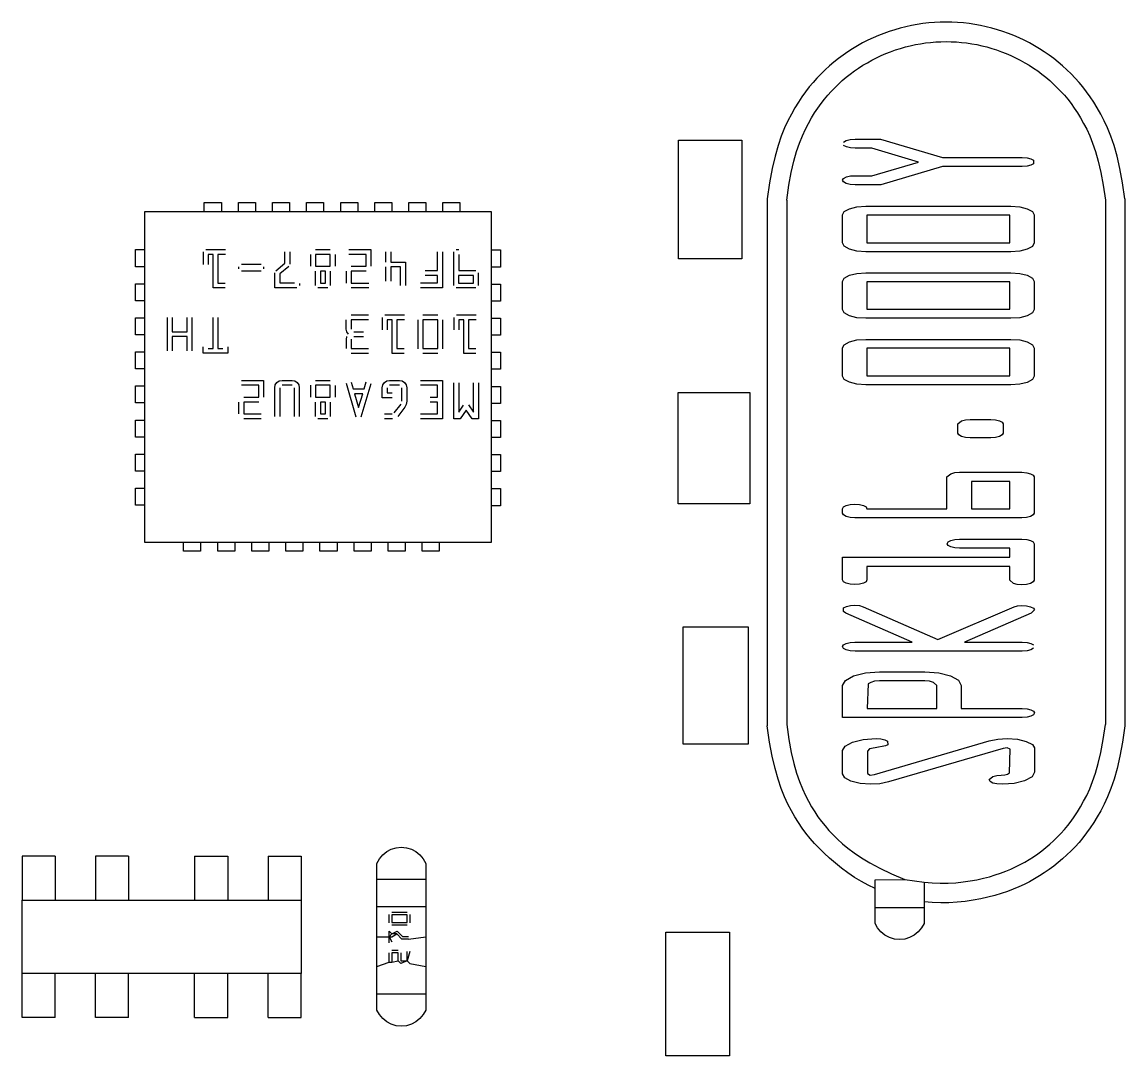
# Model space of a CAD drawing. Header units: millimetres. Extents: x 17.2 to 70.5, y -0.8 to 78.5.
# Drawn here: x 31.81 to 46.14, y 16.41 to 29.85 of the extents above; entities that cross this region are included whole.
import ezdxf

# ---------------------------------------------------------------- set-up
doc = ezdxf.new("R2010")
doc.units = ezdxf.units.MM
doc.layers.add('Edges', color=7, linetype='Continuous')

# ---------------------------------------------------------------- blocks, each defined once
blk = doc.blocks.new('Arduino Uno pl')
at = {"layer": 'Edges'}
for p, q in [((-8.087, -4.496), (-8.087, -2.951)), ((-8.087, -2.951), (-7.262, -2.951)), ((-7.262, -2.951), (-7.262, -4.496)), ((-5.942, -2.978), (-5.909, -2.958)), ((-5.909, -2.958), (-5.857, -2.945)), ((-5.857, -2.945), (-5.791, -2.941)), ((-5.791, -2.941), (-5.461, -2.941)), ((-5.461, -2.941), (-4.656, -3.177)), ((-5.905, -3.041), (-5.941, -3.022)), ((-5.853, -3.054), (-5.905, -3.041)), ((-5.792, -3.058), (-5.853, -3.054)), ((-5.573, -3.058), (-5.792, -3.058)), ((-4.966, -3.237), (-5.573, -3.058)), ((-5.573, -3.414), (-4.966, -3.237)), ((-4.655, -3.296), (-5.458, -3.533)), ((-4.656, -3.177), (-3.618, -3.177)), ((-3.618, -3.296), (-4.655, -3.296)), ((-3.618, -3.177), (-3.557, -3.181)), ((-3.557, -3.292), (-3.618, -3.296)), ((-3.557, -3.181), (-3.506, -3.195)), ((-3.506, -3.279), (-3.557, -3.292)), ((-3.506, -3.195), (-3.472, -3.214)), ((-3.472, -3.259), (-3.506, -3.279)), ((-3.472, -3.214), (-3.472, -3.259)), ((-5.941, -3.451), (-5.905, -3.431)), ((-5.905, -3.431), (-5.852, -3.418)), ((-5.852, -3.418), (-5.79, -3.414)), ((-5.79, -3.414), (-5.573, -3.414)), ((-5.953, -3.474), (-5.941, -3.451)), ((-5.941, -3.496), (-5.953, -3.474)), ((-5.906, -3.515), (-5.941, -3.496)), ((-5.854, -3.528), (-5.906, -3.515)), ((-5.791, -3.533), (-5.854, -3.528)), ((-5.458, -3.533), (-5.791, -3.533)), ((-6.934, -3.716), (-6.934, -10.566)), ((-2.284, -3.716), (-2.284, -10.566)), ((-14.25, -3.882), (-14.25, -3.764)), ((-14.25, -3.764), (-14.028, -3.764)), ((-14.028, -3.764), (-14.028, -3.882)), ((-13.807, -3.882), (-13.807, -3.764)), ((-13.807, -3.764), (-13.585, -3.764)), ((-13.585, -3.764), (-13.585, -3.882)), ((-13.364, -3.882), (-13.364, -3.764)), ((-13.364, -3.764), (-13.142, -3.764)), ((-13.142, -3.764), (-13.142, -3.882)), ((-12.921, -3.882), (-12.921, -3.764)), ((-12.921, -3.764), (-12.699, -3.764)), ((-12.699, -3.764), (-12.699, -3.882)), ((-12.477, -3.882), (-12.477, -3.764)), ((-12.477, -3.764), (-12.256, -3.764)), ((-12.256, -3.764), (-12.256, -3.882)), ((-12.034, -3.882), (-12.034, -3.764)), ((-12.034, -3.764), (-11.813, -3.764)), ((-11.813, -3.764), (-11.813, -3.882)), ((-11.591, -3.882), (-11.591, -3.764)), ((-11.591, -3.764), (-11.37, -3.764)), ((-11.37, -3.764), (-11.37, -3.882)), ((-11.148, -3.882), (-11.148, -3.764)), ((-11.148, -3.764), (-10.927, -3.764)), ((-10.927, -3.764), (-10.927, -3.882)), ((-6.68, -3.733), (-6.68, -10.549)), ((-5.934, -3.88), (-5.866, -3.844)), ((-5.866, -3.844), (-5.768, -3.819)), ((-5.768, -3.819), (-5.653, -3.81)), ((-5.653, -3.81), (-3.768, -3.81)), ((-3.768, -3.81), (-3.651, -3.819)), ((-3.651, -3.819), (-3.553, -3.844)), ((-3.553, -3.844), (-3.486, -3.88)), ((-2.538, -3.733), (-2.538, -10.549)), ((-14.25, -3.882), (-15.029, -3.882)), ((-15.029, -3.882), (-15.029, -4.375)), ((-14.028, -3.882), (-14.25, -3.882)), ((-13.807, -3.882), (-14.028, -3.882)), ((-13.585, -3.882), (-13.807, -3.882)), ((-13.364, -3.882), (-13.585, -3.882)), ((-13.142, -3.882), (-13.364, -3.882)), ((-12.921, -3.882), (-13.142, -3.882)), ((-12.699, -3.882), (-12.921, -3.882)), ((-12.477, -3.882), (-12.699, -3.882)), ((-12.256, -3.882), (-12.477, -3.882)), ((-12.034, -3.882), (-12.256, -3.882)), ((-11.813, -3.882), (-12.034, -3.882)), ((-11.591, -3.882), (-11.813, -3.882)), ((-11.37, -3.882), (-11.591, -3.882)), ((-11.148, -3.882), (-11.37, -3.882)), ((-10.927, -3.882), (-11.148, -3.882)), ((-10.518, -3.882), (-10.927, -3.882)), ((-10.518, -4.38), (-10.518, -3.882)), ((-5.956, -3.922), (-5.934, -3.88)), ((-5.956, -4.289), (-5.956, -3.922)), ((-3.779, -3.927), (-5.638, -3.927)), ((-5.638, -3.927), (-5.638, -4.285)), ((-3.779, -4.285), (-3.779, -3.927)), ((-3.486, -3.88), (-3.464, -3.924)), ((-3.464, -3.924), (-3.464, -4.289)), ((-5.934, -4.332), (-5.956, -4.289)), ((-5.638, -4.285), (-3.779, -4.285)), ((-3.464, -4.289), (-3.486, -4.333)), ((-15.146, -4.597), (-15.146, -4.375)), ((-15.146, -4.375), (-15.029, -4.375)), ((-15.029, -4.375), (-15.029, -4.597)), ((-14.262, -4.569), (-14.262, -4.405)), ((-14.23, -4.374), (-13.975, -4.374)), ((-14.136, -4.437), (-14.199, -4.437)), ((-14.199, -4.437), (-14.199, -4.569)), ((-14.136, -4.873), (-14.136, -4.437)), ((-13.975, -4.437), (-14.072, -4.437)), ((-14.072, -4.437), (-14.072, -4.81)), ((-13.204, -4.553), (-13.204, -4.406)), ((-13.14, -4.405), (-13.14, -4.565)), ((-12.867, -4.592), (-12.867, -4.437)), ((-12.803, -4.374), (-12.612, -4.374)), ((-12.612, -4.437), (-12.803, -4.437)), ((-12.803, -4.437), (-12.803, -4.592)), ((-12.612, -4.592), (-12.612, -4.437)), ((-12.548, -4.438), (-12.548, -4.592)), ((-12.371, -4.374), (-12.084, -4.374)), ((-12.147, -4.437), (-12.371, -4.437)), ((-12.147, -4.592), (-12.147, -4.437)), ((-12.084, -4.374), (-12.084, -4.592)), ((-11.889, -4.538), (-11.889, -4.405)), ((-11.826, -4.405), (-11.826, -4.537)), ((-11.217, -4.647), (-11.217, -4.405)), ((-11.154, -4.405), (-11.154, -4.873)), ((-11.007, -4.842), (-11.007, -4.406)), ((-10.975, -4.375), (-10.943, -4.375)), ((-10.943, -4.438), (-10.943, -4.647)), ((-10.518, -4.602), (-10.518, -4.38)), ((-10.518, -4.38), (-10.401, -4.38)), ((-10.401, -4.38), (-10.401, -4.602)), ((-5.866, -4.369), (-5.934, -4.332)), ((-5.768, -4.394), (-5.866, -4.369)), ((-5.653, -4.402), (-5.768, -4.394)), ((-3.768, -4.402), (-5.653, -4.402)), ((-3.651, -4.394), (-3.768, -4.402)), ((-3.553, -4.369), (-3.651, -4.394)), ((-3.486, -4.333), (-3.553, -4.369)), ((-13.767, -4.565), (-13.512, -4.565)), ((-13.32, -4.653), (-13.204, -4.553)), ((-11.826, -4.537), (-11.635, -4.537)), ((-11.635, -4.537), (-11.635, -4.841)), ((-7.262, -4.496), (-8.087, -4.496)), ((-15.029, -4.597), (-15.146, -4.597)), ((-15.029, -4.597), (-15.029, -4.819)), ((-13.799, -4.625), (-13.799, -4.597)), ((-13.512, -4.657), (-13.767, -4.657)), ((-13.481, -4.597), (-13.481, -4.625)), ((-13.332, -4.872), (-13.332, -4.678)), ((-13.151, -4.593), (-13.268, -4.692)), ((-13.268, -4.692), (-13.268, -4.809)), ((-12.803, -4.592), (-12.612, -4.592)), ((-12.803, -4.841), (-12.803, -4.655)), ((-12.675, -4.655), (-12.74, -4.655)), ((-12.74, -4.655), (-12.74, -4.81)), ((-12.675, -4.81), (-12.675, -4.655)), ((-12.612, -4.655), (-12.612, -4.841)), ((-12.403, -4.81), (-12.403, -4.656)), ((-12.339, -4.592), (-12.147, -4.592)), ((-12.147, -4.656), (-12.339, -4.656)), ((-12.339, -4.656), (-12.339, -4.81)), ((-11.889, -4.786), (-11.889, -4.601)), ((-11.699, -4.601), (-11.826, -4.601)), ((-11.826, -4.601), (-11.826, -4.786)), ((-11.699, -4.841), (-11.699, -4.601)), ((-11.377, -4.647), (-11.217, -4.647)), ((-11.217, -4.71), (-11.377, -4.71)), ((-11.217, -4.809), (-11.217, -4.71)), ((-10.944, -4.711), (-10.944, -4.81)), ((-10.752, -4.711), (-10.944, -4.711)), ((-10.943, -4.647), (-10.721, -4.647)), ((-10.752, -4.81), (-10.752, -4.711)), ((-10.689, -4.678), (-10.689, -4.842)), ((-10.518, -4.824), (-10.518, -4.602)), ((-10.401, -4.602), (-10.518, -4.602)), ((-5.934, -4.746), (-5.866, -4.709)), ((-5.866, -4.709), (-5.768, -4.684)), ((-5.768, -4.684), (-5.653, -4.676)), ((-5.653, -4.676), (-3.768, -4.676)), ((-3.768, -4.676), (-3.651, -4.684)), ((-3.651, -4.684), (-3.553, -4.709)), ((-3.553, -4.709), (-3.486, -4.746)), ((-15.146, -5.04), (-15.146, -4.819)), ((-15.146, -4.819), (-15.029, -4.819)), ((-15.029, -4.819), (-15.029, -5.04)), ((-13.977, -4.873), (-14.136, -4.873)), ((-14.072, -4.81), (-13.977, -4.81)), ((-13.045, -4.872), (-13.332, -4.872)), ((-13.268, -4.809), (-13.077, -4.809)), ((-13.014, -4.814), (-13.014, -4.841)), ((-12.643, -4.873), (-12.772, -4.873)), ((-12.74, -4.81), (-12.675, -4.81)), ((-12.339, -4.81), (-12.113, -4.81)), ((-12.113, -4.873), (-12.339, -4.873)), ((-11.44, -4.809), (-11.217, -4.809)), ((-11.154, -4.873), (-11.44, -4.873)), ((-10.944, -4.81), (-10.752, -4.81)), ((-10.518, -5.045), (-10.518, -4.824)), ((-10.518, -4.824), (-10.401, -4.824)), ((-10.401, -4.824), (-10.401, -5.045)), ((-5.956, -4.788), (-5.934, -4.746)), ((-5.956, -5.155), (-5.956, -4.788)), ((-3.779, -4.792), (-5.638, -4.792)), ((-5.638, -4.792), (-5.638, -5.15)), ((-3.779, -5.15), (-3.779, -4.792)), ((-3.486, -4.746), (-3.464, -4.789)), ((-3.464, -4.789), (-3.464, -5.155)), ((-10.721, -4.874), (-10.975, -4.874)), ((-15.029, -5.04), (-15.146, -5.04)), ((-15.029, -5.04), (-15.029, -5.262)), ((-10.518, -5.267), (-10.518, -5.045)), ((-10.401, -5.045), (-10.518, -5.045)), ((-5.934, -5.198), (-5.956, -5.155)), ((-5.638, -5.15), (-3.779, -5.15)), ((-3.464, -5.155), (-3.486, -5.199)), ((-15.146, -5.483), (-15.146, -5.262)), ((-15.146, -5.262), (-15.029, -5.262)), ((-15.029, -5.262), (-15.029, -5.483)), ((-14.729, -5.692), (-14.729, -5.256)), ((-14.666, -5.256), (-14.666, -5.443)), ((-14.474, -5.443), (-14.474, -5.256)), ((-14.41, -5.256), (-14.41, -5.692)), ((-14.136, -5.66), (-14.136, -5.256)), ((-14.072, -5.256), (-14.072, -5.66)), ((-12.404, -5.411), (-12.404, -5.288)), ((-12.34, -5.225), (-12.116, -5.225)), ((-12.116, -5.288), (-12.339, -5.288)), ((-12.339, -5.288), (-12.339, -5.411)), ((-11.935, -5.42), (-11.935, -5.256)), ((-11.904, -5.225), (-11.648, -5.225)), ((-11.809, -5.288), (-11.872, -5.288)), ((-11.872, -5.288), (-11.872, -5.42)), ((-11.809, -5.724), (-11.809, -5.288)), ((-11.648, -5.288), (-11.746, -5.288)), ((-11.746, -5.288), (-11.746, -5.661)), ((-11.47, -5.664), (-11.47, -5.286)), ((-11.41, -5.225), (-11.213, -5.225)), ((-11.408, -5.288), (-11.408, -5.661)), ((-11.215, -5.288), (-11.408, -5.288)), ((-11.215, -5.661), (-11.215, -5.288)), ((-11.152, -5.286), (-11.152, -5.664)), ((-11.004, -5.42), (-11.004, -5.256)), ((-10.973, -5.225), (-10.718, -5.225)), ((-10.878, -5.288), (-10.941, -5.288)), ((-10.941, -5.288), (-10.941, -5.42)), ((-10.878, -5.724), (-10.878, -5.288)), ((-10.718, -5.288), (-10.815, -5.288)), ((-10.815, -5.288), (-10.815, -5.661)), ((-10.518, -5.488), (-10.518, -5.267)), ((-10.518, -5.267), (-10.401, -5.267)), ((-10.401, -5.267), (-10.401, -5.488)), ((-5.866, -5.234), (-5.934, -5.198)), ((-5.768, -5.26), (-5.866, -5.234)), ((-5.653, -5.268), (-5.768, -5.26)), ((-3.768, -5.268), (-5.653, -5.268)), ((-3.651, -5.26), (-3.768, -5.268)), ((-3.553, -5.235), (-3.651, -5.26)), ((-3.486, -5.199), (-3.553, -5.235)), ((-14.666, -5.443), (-14.474, -5.443)), ((-12.397, -5.445), (-12.404, -5.411)), ((-12.377, -5.475), (-12.397, -5.445)), ((-12.307, -5.444), (-12.18, -5.444)), ((-15.029, -5.483), (-15.146, -5.483)), ((-15.029, -5.483), (-15.029, -5.705)), ((-14.473, -5.506), (-14.666, -5.506)), ((-14.666, -5.506), (-14.666, -5.692)), ((-14.473, -5.692), (-14.473, -5.506)), ((-12.403, -5.542), (-12.396, -5.505)), ((-12.403, -5.661), (-12.403, -5.542)), ((-12.34, -5.539), (-12.34, -5.661)), ((-12.18, -5.507), (-12.308, -5.507)), ((-10.518, -5.71), (-10.518, -5.488)), ((-10.401, -5.488), (-10.518, -5.488)), ((-5.934, -5.611), (-5.866, -5.575)), ((-5.866, -5.575), (-5.768, -5.55)), ((-5.768, -5.55), (-5.653, -5.542)), ((-5.653, -5.542), (-3.768, -5.542)), ((-3.768, -5.542), (-3.651, -5.55)), ((-3.651, -5.55), (-3.553, -5.575)), ((-3.553, -5.575), (-3.486, -5.612)), ((-15.146, -5.926), (-15.146, -5.705)), ((-15.146, -5.705), (-15.029, -5.705)), ((-15.029, -5.705), (-15.029, -5.926)), ((-14.264, -5.723), (-14.264, -5.637)), ((-13.945, -5.723), (-14.264, -5.723)), ((-14.2, -5.66), (-14.136, -5.66)), ((-14.072, -5.66), (-14.008, -5.66)), ((-13.945, -5.638), (-13.945, -5.723)), ((-12.34, -5.661), (-12.114, -5.661)), ((-12.114, -5.724), (-12.34, -5.724)), ((-11.65, -5.724), (-11.809, -5.724)), ((-11.746, -5.661), (-11.65, -5.661)), ((-11.213, -5.725), (-11.41, -5.725)), ((-11.408, -5.661), (-11.215, -5.661)), ((-10.719, -5.724), (-10.878, -5.724)), ((-10.815, -5.661), (-10.719, -5.661)), ((-10.518, -5.931), (-10.518, -5.71)), ((-10.518, -5.71), (-10.401, -5.71)), ((-10.401, -5.71), (-10.401, -5.931)), ((-5.956, -5.654), (-5.934, -5.611)), ((-5.956, -6.02), (-5.956, -5.654)), ((-3.779, -5.658), (-5.638, -5.658)), ((-5.638, -5.658), (-5.638, -6.016)), ((-3.779, -6.016), (-3.779, -5.658)), ((-3.486, -5.612), (-3.464, -5.655)), ((-3.464, -5.655), (-3.464, -6.02)), ((-15.029, -5.926), (-15.146, -5.926)), ((-15.029, -5.926), (-15.029, -6.148)), ((-10.518, -6.153), (-10.518, -5.931)), ((-10.401, -5.931), (-10.518, -5.931)), ((-5.934, -6.063), (-5.956, -6.02)), ((-5.638, -6.016), (-3.779, -6.016)), ((-3.464, -6.02), (-3.486, -6.064)), ((-15.146, -6.369), (-15.146, -6.148)), ((-15.146, -6.148), (-15.029, -6.148)), ((-15.029, -6.148), (-15.029, -6.369)), ((-13.767, -6.076), (-13.48, -6.076)), ((-13.543, -6.139), (-13.767, -6.139)), ((-13.543, -6.294), (-13.543, -6.139)), ((-13.48, -6.076), (-13.48, -6.294)), ((-13.334, -6.171), (-13.327, -6.134)), ((-13.327, -6.134), (-13.306, -6.103)), ((-13.306, -6.103), (-13.275, -6.082)), ((-13.275, -6.082), (-13.239, -6.075)), ((-13.239, -6.075), (-13.109, -6.075)), ((-13.109, -6.139), (-13.239, -6.139)), ((-13.109, -6.075), (-13.073, -6.082)), ((-13.073, -6.082), (-13.042, -6.103)), ((-13.042, -6.103), (-13.021, -6.134)), ((-13.021, -6.134), (-13.015, -6.17)), ((-12.867, -6.294), (-12.867, -6.139)), ((-12.803, -6.076), (-12.612, -6.076)), ((-12.612, -6.139), (-12.803, -6.139)), ((-12.803, -6.139), (-12.803, -6.294)), ((-12.612, -6.294), (-12.612, -6.139)), ((-12.548, -6.14), (-12.548, -6.294)), ((-12.275, -6.555), (-12.401, -6.116)), ((-12.341, -6.098), (-12.316, -6.184)), ((-12.086, -6.119), (-12.214, -6.552)), ((-12.172, -6.184), (-12.144, -6.092)), ((-11.937, -6.17), (-11.93, -6.134)), ((-11.93, -6.134), (-11.909, -6.103)), ((-11.909, -6.103), (-11.878, -6.082)), ((-11.878, -6.082), (-11.842, -6.075)), ((-11.842, -6.075), (-11.713, -6.075)), ((-11.713, -6.138), (-11.842, -6.138)), ((-11.713, -6.075), (-11.677, -6.082)), ((-11.677, -6.082), (-11.646, -6.103)), ((-11.646, -6.103), (-11.625, -6.134)), ((-11.625, -6.134), (-11.618, -6.17)), ((-11.217, -6.138), (-11.441, -6.138)), ((-11.44, -6.075), (-11.154, -6.075)), ((-11.217, -6.293), (-11.217, -6.138)), ((-11.154, -6.075), (-11.154, -6.575)), ((-11.007, -6.575), (-11.007, -6.107)), ((-10.943, -6.107), (-10.943, -6.487)), ((-10.75, -6.488), (-10.75, -6.107)), ((-10.687, -6.107), (-10.687, -6.575)), ((-10.518, -6.374), (-10.518, -6.153)), ((-10.518, -6.153), (-10.401, -6.153)), ((-10.401, -6.153), (-10.401, -6.374)), ((-5.866, -6.1), (-5.934, -6.063)), ((-5.768, -6.125), (-5.866, -6.1)), ((-5.653, -6.134), (-5.768, -6.125)), ((-3.768, -6.134), (-5.653, -6.134)), ((-3.651, -6.125), (-3.768, -6.134)), ((-3.553, -6.101), (-3.651, -6.125)), ((-3.486, -6.064), (-3.553, -6.101)), ((-13.735, -6.294), (-13.543, -6.294)), ((-13.334, -6.543), (-13.334, -6.171)), ((-13.27, -6.17), (-13.27, -6.543)), ((-13.078, -6.543), (-13.078, -6.17)), ((-13.015, -6.17), (-13.015, -6.543)), ((-12.803, -6.294), (-12.612, -6.294)), ((-12.316, -6.184), (-12.172, -6.184)), ((-12.191, -6.248), (-12.298, -6.248)), ((-12.298, -6.248), (-12.245, -6.429)), ((-12.245, -6.429), (-12.191, -6.248)), ((-11.937, -6.302), (-11.937, -6.17)), ((-11.808, -6.302), (-11.937, -6.302)), ((-11.873, -6.17), (-11.873, -6.238)), ((-11.873, -6.238), (-11.808, -6.238)), ((-11.682, -6.346), (-11.682, -6.171)), ((-11.618, -6.17), (-11.618, -6.345)), ((-11.313, -6.293), (-11.217, -6.293)), ((-8.091, -7.678), (-8.091, -6.233)), ((-8.091, -6.233), (-7.159, -6.233)), ((-7.159, -6.233), (-7.159, -7.678)), ((-15.029, -6.369), (-15.146, -6.369)), ((-15.029, -6.369), (-15.029, -6.591)), ((-13.799, -6.512), (-13.799, -6.358)), ((-13.543, -6.358), (-13.735, -6.358)), ((-13.735, -6.358), (-13.735, -6.512)), ((-12.803, -6.543), (-12.803, -6.357)), ((-12.675, -6.357), (-12.74, -6.357)), ((-12.74, -6.357), (-12.74, -6.512)), ((-12.675, -6.512), (-12.675, -6.357)), ((-12.612, -6.357), (-12.612, -6.543)), ((-11.781, -6.497), (-11.693, -6.383)), ((-11.643, -6.424), (-11.736, -6.543)), ((-11.624, -6.388), (-11.643, -6.424)), ((-11.618, -6.345), (-11.624, -6.388)), ((-11.217, -6.357), (-11.313, -6.357)), ((-11.217, -6.511), (-11.217, -6.357)), ((-10.943, -6.487), (-10.879, -6.396)), ((-10.815, -6.395), (-10.75, -6.488)), ((-10.518, -6.596), (-10.518, -6.374)), ((-10.401, -6.374), (-10.518, -6.374)), ((-15.146, -6.813), (-15.146, -6.591)), ((-15.146, -6.591), (-15.029, -6.591)), ((-15.029, -6.591), (-15.029, -6.813)), ((-13.735, -6.512), (-13.509, -6.512)), ((-13.509, -6.575), (-13.735, -6.575)), ((-12.643, -6.575), (-12.772, -6.575)), ((-12.74, -6.512), (-12.675, -6.512)), ((-11.907, -6.511), (-11.807, -6.511)), ((-11.802, -6.575), (-11.907, -6.575)), ((-11.44, -6.511), (-11.217, -6.511)), ((-11.154, -6.575), (-11.44, -6.575)), ((-10.926, -6.575), (-11.007, -6.575)), ((-10.846, -6.462), (-10.926, -6.575)), ((-10.769, -6.575), (-10.846, -6.462)), ((-10.687, -6.575), (-10.769, -6.575)), ((-4.408, -6.601), (-4.357, -6.588)), ((-4.357, -6.588), (-4.297, -6.584)), ((-4.297, -6.584), (-4.028, -6.584)), ((-4.028, -6.584), (-3.967, -6.588)), ((-3.967, -6.588), (-3.915, -6.601)), ((-10.518, -6.817), (-10.518, -6.596)), ((-10.518, -6.596), (-10.401, -6.596)), ((-10.401, -6.596), (-10.401, -6.817)), ((-4.454, -6.642), (-4.408, -6.601)), ((-4.454, -6.761), (-4.454, -6.642)), ((-3.915, -6.601), (-3.879, -6.62)), ((-3.879, -6.62), (-3.867, -6.642)), ((-3.867, -6.642), (-3.867, -6.763)), ((-15.029, -6.813), (-15.146, -6.813)), ((-15.029, -6.813), (-15.029, -7.034)), ((-10.518, -7.039), (-10.518, -6.817)), ((-10.401, -6.817), (-10.518, -6.817)), ((-4.443, -6.785), (-4.454, -6.761)), ((-4.408, -6.804), (-4.443, -6.785)), ((-4.357, -6.817), (-4.408, -6.804)), ((-4.297, -6.822), (-4.357, -6.817)), ((-4.025, -6.822), (-4.297, -6.822)), ((-3.965, -6.817), (-4.025, -6.822)), ((-3.914, -6.804), (-3.965, -6.817)), ((-3.879, -6.785), (-3.914, -6.804)), ((-3.867, -6.763), (-3.879, -6.785)), ((-15.146, -7.256), (-15.146, -7.034)), ((-15.146, -7.034), (-15.029, -7.034)), ((-15.029, -7.034), (-15.029, -7.256)), ((-10.518, -7.261), (-10.518, -7.039)), ((-10.518, -7.039), (-10.401, -7.039)), ((-10.401, -7.039), (-10.401, -7.261)), ((-15.029, -7.256), (-15.146, -7.256)), ((-15.029, -7.256), (-15.029, -7.477)), ((-10.518, -7.482), (-10.518, -7.261)), ((-10.401, -7.261), (-10.518, -7.261)), ((-4.597, -7.329), (-4.549, -7.288)), ((-4.549, -7.288), (-4.497, -7.274)), ((-4.497, -7.274), (-4.435, -7.27)), ((-4.435, -7.27), (-3.622, -7.27)), ((-3.622, -7.27), (-3.561, -7.275)), ((-3.561, -7.275), (-3.51, -7.288)), ((-3.51, -7.288), (-3.475, -7.307)), ((-3.475, -7.307), (-3.464, -7.33)), ((-4.597, -7.743), (-4.597, -7.329)), ((-3.779, -7.389), (-4.278, -7.389)), ((-4.278, -7.389), (-4.278, -7.745)), ((-3.779, -7.745), (-3.779, -7.389)), ((-3.464, -7.33), (-3.464, -7.802)), ((-15.146, -7.699), (-15.146, -7.477)), ((-15.146, -7.477), (-15.029, -7.477)), ((-15.029, -7.477), (-15.029, -7.699)), ((-10.518, -7.704), (-10.518, -7.482)), ((-10.518, -7.482), (-10.401, -7.482)), ((-10.401, -7.482), (-10.401, -7.704)), ((-15.029, -7.699), (-15.146, -7.699)), ((-15.029, -7.699), (-15.029, -8.178)), ((-10.518, -8.178), (-10.518, -7.704)), ((-10.401, -7.704), (-10.518, -7.704)), ((-7.159, -7.678), (-8.091, -7.678)), ((-5.953, -7.743), (-5.941, -7.72)), ((-5.941, -7.72), (-5.906, -7.701)), ((-5.906, -7.701), (-5.855, -7.689)), ((-5.855, -7.689), (-5.795, -7.684)), ((-5.795, -7.684), (-5.734, -7.689)), ((-5.734, -7.689), (-5.684, -7.701)), ((-5.684, -7.701), (-5.649, -7.72)), ((-5.649, -7.72), (-5.638, -7.743)), ((-5.953, -7.802), (-5.953, -7.743)), ((-5.941, -7.825), (-5.953, -7.802)), ((-5.907, -7.845), (-5.941, -7.825)), ((-5.856, -7.858), (-5.907, -7.845)), ((-5.795, -7.862), (-5.856, -7.858)), ((-3.622, -7.862), (-5.795, -7.862)), ((-5.638, -7.743), (-4.597, -7.743)), ((-4.278, -7.745), (-3.779, -7.745)), ((-3.562, -7.858), (-3.622, -7.862)), ((-3.511, -7.844), (-3.562, -7.858)), ((-3.476, -7.825), (-3.511, -7.844)), ((-3.464, -7.802), (-3.476, -7.825)), ((-4.581, -8.176), (-4.547, -8.157)), ((-4.547, -8.157), (-4.496, -8.144)), ((-4.496, -8.144), (-4.435, -8.14)), ((-4.435, -8.14), (-3.622, -8.14)), ((-3.622, -8.14), (-3.561, -8.144)), ((-3.561, -8.144), (-3.51, -8.157)), ((-3.51, -8.157), (-3.475, -8.176)), ((-15.029, -8.178), (-14.519, -8.178)), ((-14.519, -8.295), (-14.519, -8.178)), ((-14.519, -8.178), (-14.298, -8.178)), ((-14.298, -8.295), (-14.519, -8.295)), ((-14.298, -8.178), (-14.076, -8.178)), ((-14.298, -8.178), (-14.298, -8.295)), ((-14.076, -8.295), (-14.076, -8.178)), ((-14.076, -8.178), (-13.854, -8.178)), ((-13.854, -8.295), (-14.076, -8.295)), ((-13.854, -8.178), (-13.633, -8.178)), ((-13.854, -8.178), (-13.854, -8.295)), ((-13.633, -8.295), (-13.633, -8.178)), ((-13.633, -8.178), (-13.411, -8.178)), ((-13.411, -8.295), (-13.633, -8.295)), ((-13.411, -8.178), (-13.19, -8.178)), ((-13.411, -8.178), (-13.411, -8.295)), ((-13.19, -8.295), (-13.19, -8.178)), ((-13.19, -8.178), (-12.968, -8.178)), ((-12.968, -8.295), (-13.19, -8.295)), ((-12.968, -8.178), (-12.747, -8.178)), ((-12.968, -8.178), (-12.968, -8.295)), ((-12.747, -8.295), (-12.747, -8.178)), ((-12.747, -8.178), (-12.525, -8.178)), ((-12.525, -8.295), (-12.747, -8.295)), ((-12.525, -8.178), (-12.304, -8.178)), ((-12.525, -8.178), (-12.525, -8.295)), ((-12.304, -8.295), (-12.304, -8.178)), ((-12.304, -8.178), (-12.082, -8.178)), ((-12.082, -8.295), (-12.304, -8.295)), ((-12.082, -8.178), (-11.861, -8.178)), ((-12.082, -8.178), (-12.082, -8.295)), ((-11.861, -8.295), (-11.861, -8.178)), ((-11.861, -8.178), (-11.639, -8.178)), ((-11.639, -8.295), (-11.861, -8.295)), ((-11.639, -8.178), (-11.417, -8.178)), ((-11.639, -8.178), (-11.639, -8.295)), ((-11.417, -8.295), (-11.417, -8.178)), ((-11.417, -8.178), (-11.196, -8.178)), ((-11.196, -8.295), (-11.417, -8.295)), ((-11.196, -8.178), (-10.518, -8.178)), ((-11.196, -8.178), (-11.196, -8.295)), ((-4.593, -8.199), (-4.581, -8.176)), ((-4.581, -8.221), (-4.593, -8.199)), ((-4.546, -8.24), (-4.581, -8.221)), ((-4.495, -8.253), (-4.546, -8.24)), ((-4.435, -8.257), (-4.495, -8.253)), ((-3.779, -8.257), (-4.435, -8.257)), ((-3.779, -8.375), (-3.779, -8.257)), ((-3.475, -8.176), (-3.464, -8.199)), ((-3.464, -8.199), (-3.464, -8.673)), ((-5.953, -8.67), (-5.953, -8.375)), ((-5.953, -8.375), (-3.779, -8.375)), ((-3.779, -8.493), (-5.638, -8.493)), ((-5.638, -8.493), (-5.638, -8.67)), ((-3.779, -8.673), (-3.779, -8.493)), ((-5.941, -8.693), (-5.953, -8.67)), ((-5.907, -8.712), (-5.941, -8.693)), ((-5.856, -8.725), (-5.907, -8.712)), ((-5.795, -8.729), (-5.856, -8.725)), ((-5.734, -8.725), (-5.795, -8.729)), ((-5.684, -8.712), (-5.734, -8.725)), ((-5.649, -8.693), (-5.684, -8.712)), ((-5.638, -8.67), (-5.649, -8.693)), ((-3.734, -8.715), (-3.779, -8.673)), ((-3.684, -8.728), (-3.734, -8.715)), ((-3.625, -8.732), (-3.684, -8.728)), ((-3.564, -8.728), (-3.625, -8.732)), ((-3.512, -8.715), (-3.564, -8.728)), ((-3.476, -8.696), (-3.512, -8.715)), ((-3.464, -8.673), (-3.476, -8.696)), ((-5.941, -9.034), (-5.905, -9.015)), ((-5.905, -9.015), (-5.853, -9.003)), ((-5.853, -9.003), (-5.793, -8.999)), ((-5.793, -8.999), (-5.734, -9.003)), ((-5.734, -9.003), (-5.686, -9.018)), ((-5.686, -9.018), (-4.714, -9.444)), ((-4.714, -9.444), (-3.725, -9.017)), ((-3.725, -9.017), (-3.68, -9.004)), ((-3.68, -9.004), (-3.624, -9)), ((-3.624, -9), (-3.565, -9.004)), ((-3.565, -9.004), (-3.511, -9.017)), ((-3.511, -9.017), (-3.473, -9.036)), ((-5.943, -9.08), (-5.941, -9.034)), ((-5.911, -9.101), (-5.943, -9.08)), ((-5.05, -9.477), (-5.911, -9.101)), ((-3.503, -9.102), (-4.369, -9.477)), ((-3.46, -9.059), (-3.503, -9.102)), ((-3.473, -9.036), (-3.46, -9.059)), ((-8.024, -10.806), (-8.024, -9.279)), ((-8.024, -9.279), (-7.18, -9.279)), ((-7.18, -9.279), (-7.18, -10.806)), ((-5.953, -9.536), (-5.941, -9.513)), ((-5.941, -9.559), (-5.953, -9.536)), ((-5.941, -9.513), (-5.907, -9.494)), ((-5.906, -9.578), (-5.941, -9.559)), ((-5.907, -9.494), (-5.856, -9.481)), ((-5.854, -9.59), (-5.906, -9.578)), ((-5.856, -9.481), (-5.795, -9.477)), ((-5.791, -9.595), (-5.854, -9.59)), ((-5.795, -9.477), (-5.05, -9.477)), ((-3.618, -9.595), (-5.791, -9.595)), ((-4.369, -9.477), (-3.618, -9.477)), ((-3.618, -9.477), (-3.557, -9.481)), ((-3.557, -9.59), (-3.618, -9.595)), ((-3.557, -9.481), (-3.506, -9.494)), ((-3.506, -9.577), (-3.557, -9.59)), ((-3.506, -9.494), (-3.472, -9.513)), ((-3.472, -9.558), (-3.506, -9.577)), ((-5.812, -9.918), (-5.658, -9.879)), ((-5.658, -9.879), (-5.476, -9.866)), ((-5.476, -9.866), (-4.886, -9.866)), ((-4.886, -9.866), (-4.705, -9.878)), ((-4.705, -9.878), (-4.552, -9.917)), ((-5.953, -10.042), (-5.917, -9.975)), ((-5.917, -9.975), (-5.812, -9.918)), ((-5.622, -10.02), (-5.634, -10.34)), ((-5.588, -10.001), (-5.622, -10.02)), ((-5.537, -9.987), (-5.588, -10.001)), ((-5.476, -9.983), (-5.537, -9.987)), ((-4.886, -9.983), (-5.476, -9.983)), ((-4.825, -9.987), (-4.886, -9.983)), ((-4.774, -10.001), (-4.825, -9.987)), ((-4.728, -10.042), (-4.774, -10.001)), ((-4.552, -9.917), (-4.448, -9.974)), ((-4.448, -9.974), (-4.413, -10.042)), ((-5.953, -10.459), (-5.953, -10.042)), ((-4.728, -10.34), (-4.728, -10.042)), ((-4.413, -10.042), (-4.413, -10.34)), ((-3.618, -10.459), (-5.953, -10.459)), ((-5.634, -10.34), (-4.728, -10.34)), ((-4.413, -10.34), (-3.618, -10.34)), ((-3.618, -10.34), (-3.557, -10.344)), ((-3.557, -10.455), (-3.618, -10.459)), ((-3.557, -10.344), (-3.506, -10.357)), ((-3.506, -10.441), (-3.557, -10.455)), ((-3.506, -10.357), (-3.472, -10.376)), ((-3.472, -10.422), (-3.506, -10.441)), ((-3.472, -10.376), (-3.46, -10.399)), ((-3.46, -10.399), (-3.472, -10.422)), ((-5.826, -10.78), (-5.686, -10.742)), ((-5.686, -10.742), (-5.519, -10.73)), ((-5.519, -10.73), (-5.457, -10.734)), ((-5.457, -10.734), (-5.405, -10.748)), ((-5.405, -10.748), (-5.37, -10.766)), ((-4.047, -10.761), (-3.935, -10.738)), ((-3.935, -10.738), (-3.815, -10.73)), ((-3.815, -10.73), (-3.682, -10.739)), ((-3.682, -10.739), (-3.567, -10.768)), ((-7.18, -10.806), (-8.024, -10.806)), ((-5.953, -10.886), (-5.921, -10.831)), ((-5.953, -11.192), (-5.953, -10.886)), ((-5.921, -10.831), (-5.826, -10.78)), ((-5.605, -10.866), (-5.63, -10.895)), ((-5.531, -10.85), (-5.605, -10.866)), ((-5.541, -11.198), (-4.047, -10.761)), ((-5.395, -10.828), (-5.531, -10.85)), ((-5.367, -10.812), (-5.395, -10.828)), ((-5.37, -10.766), (-5.367, -10.812)), ((-3.865, -10.859), (-5.358, -11.295)), ((-3.815, -10.85), (-3.865, -10.859)), ((-3.775, -10.869), (-3.815, -10.85)), ((-3.784, -11.179), (-3.775, -10.869)), ((-3.567, -10.768), (-3.487, -10.808)), ((-3.487, -10.808), (-3.46, -10.853)), ((-3.46, -10.853), (-3.46, -11.17)), ((-5.63, -10.895), (-5.63, -11.186)), ((-3.809, -11.194), (-3.784, -11.179)), ((-3.46, -11.17), (-3.492, -11.229)), ((-5.926, -11.243), (-5.953, -11.192)), ((-5.845, -11.287), (-5.926, -11.243)), ((-5.727, -11.316), (-5.845, -11.287)), ((-5.591, -11.326), (-5.727, -11.316)), ((-5.63, -11.186), (-5.594, -11.207)), ((-5.594, -11.207), (-5.541, -11.198)), ((-5.47, -11.318), (-5.591, -11.326)), ((-5.358, -11.295), (-5.47, -11.318)), ((-4.047, -11.264), (-4.001, -11.224)), ((-4.036, -11.291), (-4.047, -11.264)), ((-4.003, -11.311), (-4.036, -11.291)), ((-3.948, -11.322), (-4.003, -11.311)), ((-4.001, -11.224), (-3.951, -11.211)), ((-3.951, -11.211), (-3.893, -11.207)), ((-3.871, -11.326), (-3.948, -11.322)), ((-3.893, -11.207), (-3.847, -11.204)), ((-3.723, -11.314), (-3.871, -11.326)), ((-3.847, -11.204), (-3.809, -11.194)), ((-3.589, -11.279), (-3.723, -11.314)), ((-3.492, -11.229), (-3.589, -11.279)), ((-11.879, -12.201), (-11.82, -12.17)), ((-11.82, -12.17), (-11.755, -12.151)), ((-11.755, -12.151), (-11.689, -12.144)), ((-11.689, -12.144), (-11.622, -12.151)), ((-11.622, -12.151), (-11.558, -12.17)), ((-11.558, -12.17), (-11.499, -12.201)), ((-16.19, -12.261), (-16.618, -12.261)), ((-16.618, -12.261), (-16.618, -12.834)), ((-16.19, -12.261), (-16.19, -12.834)), ((-15.662, -12.261), (-15.662, -12.834)), ((-15.233, -12.261), (-15.662, -12.261)), ((-15.233, -12.261), (-15.233, -12.834)), ((-14.375, -12.261), (-14.375, -12.834)), ((-14.375, -12.261), (-13.946, -12.261)), ((-13.946, -12.261), (-13.946, -12.834)), ((-13.418, -12.261), (-13.418, -12.834)), ((-13.418, -12.261), (-12.989, -12.261)), ((-12.989, -12.261), (-12.989, -12.834)), ((-12.006, -12.354), (-11.974, -12.295)), ((-11.974, -12.295), (-11.931, -12.243)), ((-11.931, -12.243), (-11.879, -12.201)), ((-11.499, -12.201), (-11.447, -12.243)), ((-11.447, -12.243), (-11.404, -12.295)), ((-11.404, -12.295), (-11.372, -12.354)), ((-12.006, -12.563), (-12.006, -12.354)), ((-11.372, -12.354), (-11.372, -12.563)), ((-11.372, -12.563), (-12.006, -12.563)), ((-12.006, -12.919), (-12.006, -12.563)), ((-11.372, -12.563), (-11.372, -12.919)), ((-5.53, -12.57), (-5.145, -12.564)), ((-5.53, -12.68), (-5.53, -12.57)), ((-5.145, -12.564), (-4.895, -12.597)), ((-4.895, -12.597), (-4.895, -12.853)), ((-5.53, -12.926), (-5.53, -12.68)), ((-16.618, -12.834), (-16.19, -12.834)), ((-16.618, -13.786), (-16.618, -12.834)), ((-16.19, -12.834), (-15.662, -12.834)), ((-15.662, -12.834), (-15.233, -12.834)), ((-15.233, -12.834), (-14.375, -12.834)), ((-14.375, -12.834), (-13.946, -12.834)), ((-13.946, -12.834), (-13.418, -12.834)), ((-13.418, -12.834), (-12.989, -12.834)), ((-12.989, -12.834), (-12.989, -13.786)), ((-4.895, -12.853), (-4.895, -12.926)), ((-11.372, -12.919), (-12.006, -12.919)), ((-12.006, -13.308), (-12.006, -12.919)), ((-11.846, -13.125), (-11.846, -13.02)), ((-11.814, -12.988), (-11.612, -12.988)), ((-11.613, -13.021), (-11.812, -13.021)), ((-11.812, -13.021), (-11.812, -13.124)), ((-11.613, -13.124), (-11.613, -13.021)), ((-11.579, -13.02), (-11.579, -13.125)), ((-11.372, -12.919), (-11.372, -13.308)), ((-5.53, -12.926), (-4.895, -12.926)), ((-5.53, -13.135), (-5.53, -12.926)), ((-4.895, -12.926), (-4.895, -13.135)), ((-11.612, -13.158), (-11.814, -13.158)), ((-11.812, -13.124), (-11.613, -13.124)), ((-5.498, -13.194), (-5.53, -13.135)), ((-4.895, -13.135), (-4.928, -13.194)), ((-12.006, -13.696), (-12.006, -13.308)), ((-12.006, -13.308), (-11.845, -13.308)), ((-11.845, -13.308), (-11.845, -13.236)), ((-11.845, -13.236), (-11.812, -13.27)), ((-11.812, -13.27), (-11.845, -13.308)), ((-11.845, -13.389), (-11.845, -13.308)), ((-11.845, -13.308), (-11.812, -13.372)), ((-11.845, -13.308), (-11.812, -13.308)), ((-11.812, -13.27), (-11.742, -13.236)), ((-11.749, -13.27), (-11.812, -13.27)), ((-11.812, -13.308), (-11.749, -13.27)), ((-11.681, -13.339), (-11.749, -13.27)), ((-11.742, -13.236), (-11.675, -13.305)), ((-11.675, -13.305), (-11.596, -13.305)), ((-11.596, -13.339), (-11.372, -13.308)), ((-11.372, -13.308), (-11.372, -13.696)), ((-8.25, -14.858), (-8.25, -13.249)), ((-8.25, -13.249), (-7.424, -13.249)), ((-7.424, -13.249), (-7.424, -14.858)), ((-5.455, -13.246), (-5.498, -13.194)), ((-5.403, -13.288), (-5.455, -13.246)), ((-5.344, -13.319), (-5.403, -13.288)), ((-5.279, -13.338), (-5.344, -13.319)), ((-5.082, -13.319), (-5.146, -13.338)), ((-5.023, -13.288), (-5.082, -13.319)), ((-4.971, -13.246), (-5.023, -13.288)), ((-4.928, -13.194), (-4.971, -13.246)), ((-11.596, -13.339), (-11.681, -13.339)), ((-5.213, -13.345), (-5.279, -13.338)), ((-5.146, -13.338), (-5.213, -13.345)), ((-11.846, -13.639), (-11.846, -13.518)), ((-11.812, -13.484), (-11.73, -13.484)), ((-11.73, -13.518), (-11.812, -13.518)), ((-11.812, -13.518), (-11.812, -13.639)), ((-11.73, -13.621), (-11.73, -13.518)), ((-11.696, -13.518), (-11.696, -13.621)), ((-11.613, -13.621), (-11.613, -13.501)), ((-11.579, -13.501), (-11.613, -13.621)), ((-12.006, -13.696), (-11.846, -13.639)), ((-12.006, -14.052), (-12.006, -13.696)), ((-11.846, -13.639), (-11.812, -13.639)), ((-11.812, -13.639), (-11.73, -13.621)), ((-11.73, -13.621), (-11.696, -13.654)), ((-11.696, -13.621), (-11.613, -13.621)), ((-11.613, -13.621), (-11.696, -13.654)), ((-11.613, -13.621), (-11.579, -13.654)), ((-11.579, -13.654), (-11.372, -13.696)), ((-11.372, -13.696), (-11.372, -14.052)), ((-16.618, -14.359), (-16.618, -13.786)), ((-16.19, -13.786), (-16.618, -13.786)), ((-16.19, -14.359), (-16.19, -13.786)), ((-15.662, -13.786), (-16.19, -13.786)), ((-15.662, -14.359), (-15.662, -13.786)), ((-15.233, -13.786), (-15.662, -13.786)), ((-15.233, -14.359), (-15.233, -13.786)), ((-14.375, -13.786), (-15.233, -13.786)), ((-14.375, -14.359), (-14.375, -13.786)), ((-13.946, -13.786), (-14.375, -13.786)), ((-13.946, -14.359), (-13.946, -13.786)), ((-13.418, -13.786), (-13.946, -13.786)), ((-13.418, -14.359), (-13.418, -13.786)), ((-12.989, -13.786), (-13.418, -13.786)), ((-12.989, -14.359), (-12.989, -13.786)), ((-12.006, -14.261), (-12.006, -14.052)), ((-12.006, -14.052), (-11.372, -14.052)), ((-11.372, -14.052), (-11.372, -14.261)), ((-11.974, -14.32), (-12.006, -14.261)), ((-11.931, -14.372), (-11.974, -14.32)), ((-11.404, -14.32), (-11.447, -14.372)), ((-11.372, -14.261), (-11.404, -14.32)), ((-16.19, -14.359), (-16.618, -14.359)), ((-15.233, -14.359), (-15.662, -14.359)), ((-14.375, -14.359), (-13.946, -14.359)), ((-13.418, -14.359), (-12.989, -14.359)), ((-11.879, -14.414), (-11.931, -14.372)), ((-11.82, -14.445), (-11.879, -14.414)), ((-11.755, -14.464), (-11.82, -14.445)), ((-11.689, -14.471), (-11.755, -14.464)), ((-11.622, -14.464), (-11.689, -14.471)), ((-11.558, -14.445), (-11.622, -14.464)), ((-11.499, -14.414), (-11.558, -14.445)), ((-11.447, -14.372), (-11.499, -14.414)), ((-7.424, -14.858), (-8.25, -14.858))]:
    blk.add_line(p, q, dxfattribs=at)
for points in [[(-2.284, -3.716), (-2.315, -3.505), (-2.35, -3.321), (-2.387, -3.161), (-2.426, -3.022), (-2.468, -2.9), (-2.511, -2.794), (-2.554, -2.699), (-2.599, -2.613), (-2.644, -2.533), (-2.69, -2.459), (-2.736, -2.389), (-2.783, -2.323), (-2.831, -2.26), (-2.881, -2.201), (-2.931, -2.145), (-2.984, -2.091), (-3.038, -2.038), (-3.094, -1.988), (-3.151, -1.939), (-3.21, -1.892), (-3.27, -1.848), (-3.332, -1.805), (-3.395, -1.764), (-3.46, -1.725), (-3.526, -1.689), (-3.592, -1.654), (-3.66, -1.622), (-3.729, -1.592), (-3.799, -1.565), (-3.87, -1.539), (-3.942, -1.516), (-4.014, -1.496), (-4.087, -1.477), (-4.161, -1.462), (-4.235, -1.448), (-4.309, -1.437), (-4.384, -1.428), (-4.459, -1.422), (-4.534, -1.419), (-4.609, -1.417), (-4.684, -1.419), (-4.759, -1.422), (-4.834, -1.428), (-4.909, -1.437), (-4.984, -1.448), (-5.058, -1.462), (-5.131, -1.477), (-5.204, -1.496), (-5.276, -1.516), (-5.348, -1.539), (-5.419, -1.565), (-5.489, -1.592), (-5.558, -1.622), (-5.626, -1.654), (-5.693, -1.689), (-5.758, -1.725), (-5.823, -1.764), (-5.886, -1.805), (-5.948, -1.848), (-6.008, -1.892), (-6.067, -1.939), (-6.125, -1.988), (-6.18, -2.038), (-6.234, -2.091), (-6.287, -2.145), (-6.338, -2.201), (-6.387, -2.26), (-6.435, -2.323), (-6.482, -2.389), (-6.528, -2.459), (-6.574, -2.533), (-6.619, -2.613), (-6.664, -2.699), (-6.708, -2.794), (-6.75, -2.9), (-6.792, -3.022), (-6.831, -3.161), (-6.868, -3.321), (-6.903, -3.505), (-6.934, -3.716)], [(-6.68, -3.733), (-6.651, -3.539), (-6.62, -3.371), (-6.587, -3.226), (-6.552, -3.1), (-6.515, -2.991), (-6.476, -2.896), (-6.437, -2.811), (-6.398, -2.735), (-6.358, -2.664), (-6.317, -2.597), (-6.276, -2.535), (-6.234, -2.476), (-6.191, -2.421), (-6.147, -2.368), (-6.102, -2.318), (-6.055, -2.27), (-6.007, -2.223), (-5.958, -2.178), (-5.907, -2.135), (-5.854, -2.093), (-5.8, -2.053), (-5.745, -2.015), (-5.689, -1.979), (-5.632, -1.945), (-5.573, -1.912), (-5.514, -1.882), (-5.453, -1.853), (-5.392, -1.826), (-5.33, -1.802), (-5.267, -1.779), (-5.203, -1.759), (-5.138, -1.74), (-5.074, -1.724), (-5.008, -1.71), (-4.942, -1.698), (-4.876, -1.688), (-4.81, -1.681), (-4.743, -1.675), (-4.676, -1.672), (-4.609, -1.671), (-4.542, -1.672), (-4.475, -1.675), (-4.409, -1.681), (-4.342, -1.688), (-4.276, -1.698), (-4.21, -1.71), (-4.145, -1.724), (-4.08, -1.74), (-4.015, -1.759), (-3.952, -1.779), (-3.889, -1.802), (-3.826, -1.826), (-3.765, -1.853), (-3.705, -1.882), (-3.645, -1.912), (-3.586, -1.945), (-3.529, -1.979), (-3.473, -2.015), (-3.418, -2.053), (-3.364, -2.093), (-3.312, -2.135), (-3.261, -2.178), (-3.211, -2.223), (-3.163, -2.27), (-3.116, -2.318), (-3.071, -2.368), (-3.027, -2.421), (-2.984, -2.476), (-2.942, -2.535), (-2.901, -2.597), (-2.861, -2.664), (-2.821, -2.735), (-2.781, -2.811), (-2.742, -2.896), (-2.704, -2.991), (-2.667, -3.1), (-2.631, -3.226), (-2.598, -3.371), (-2.567, -3.539), (-2.538, -3.733)], [(-5.53, -12.68), (-5.62, -12.638), (-5.71, -12.59), (-5.798, -12.536), (-5.885, -12.478), (-5.968, -12.416), (-6.048, -12.352), (-6.123, -12.287), (-6.194, -12.222), (-6.26, -12.158), (-6.321, -12.094), (-6.377, -12.029), (-6.43, -11.963), (-6.48, -11.895), (-6.528, -11.824), (-6.574, -11.749), (-6.619, -11.669), (-6.664, -11.583), (-6.708, -11.488), (-6.75, -11.381), (-6.792, -11.26), (-6.831, -11.121), (-6.868, -10.961), (-6.903, -10.777), (-6.934, -10.566)], [(-6.68, -10.549), (-6.651, -10.743), (-6.62, -10.911), (-6.587, -11.056), (-6.552, -11.182), (-6.515, -11.291), (-6.476, -11.386), (-6.437, -11.471), (-6.398, -11.547), (-6.357, -11.618), (-6.316, -11.685), (-6.274, -11.749), (-6.229, -11.809), (-6.182, -11.868), (-6.132, -11.925), (-6.078, -11.982), (-6.02, -12.04), (-5.956, -12.098), (-5.885, -12.157), (-5.803, -12.219), (-5.709, -12.282), (-5.598, -12.348), (-5.469, -12.417), (-5.319, -12.489), (-5.145, -12.564)], [(-4.895, -12.597), (-4.789, -12.608), (-4.685, -12.613), (-4.583, -12.612), (-4.484, -12.606), (-4.388, -12.596), (-4.296, -12.582), (-4.208, -12.566), (-4.124, -12.547), (-4.045, -12.527), (-3.971, -12.505), (-3.9, -12.482), (-3.832, -12.456), (-3.767, -12.429), (-3.705, -12.4), (-3.645, -12.37), (-3.586, -12.337), (-3.529, -12.303), (-3.473, -12.267), (-3.418, -12.228), (-3.364, -12.189), (-3.312, -12.147), (-3.261, -12.104), (-3.211, -12.059), (-3.163, -12.012), (-3.116, -11.964), (-3.071, -11.914), (-3.027, -11.861), (-2.984, -11.806), (-2.942, -11.747), (-2.901, -11.685), (-2.861, -11.618), (-2.821, -11.547), (-2.781, -11.471), (-2.742, -11.386), (-2.704, -11.291), (-2.667, -11.182), (-2.631, -11.056), (-2.598, -10.911), (-2.567, -10.743), (-2.538, -10.549)], [(-2.284, -10.566), (-2.315, -10.777), (-2.35, -10.961), (-2.387, -11.121), (-2.426, -11.26), (-2.468, -11.381), (-2.511, -11.488), (-2.554, -11.583), (-2.599, -11.669), (-2.644, -11.748), (-2.69, -11.823), (-2.736, -11.893), (-2.783, -11.959), (-2.831, -12.022), (-2.881, -12.081), (-2.931, -12.137), (-2.984, -12.191), (-3.038, -12.244), (-3.094, -12.294), (-3.151, -12.343), (-3.21, -12.39), (-3.27, -12.434), (-3.332, -12.477), (-3.395, -12.518), (-3.46, -12.557), (-3.526, -12.593), (-3.593, -12.628), (-3.663, -12.66), (-3.736, -12.69), (-3.812, -12.719), (-3.891, -12.745), (-3.975, -12.77), (-4.064, -12.793), (-4.158, -12.814), (-4.257, -12.832), (-4.359, -12.848), (-4.464, -12.859), (-4.571, -12.866), (-4.679, -12.868), (-4.788, -12.864), (-4.895, -12.853)]]:
    blk.add_lwpolyline(points, dxfattribs=at)

msp = doc.modelspace()

# ---------------------------------------------------------------- block references
msp.add_blockref('Arduino Uno pl', (48.426, 31.266))

doc.saveas('drawing.dxf')
